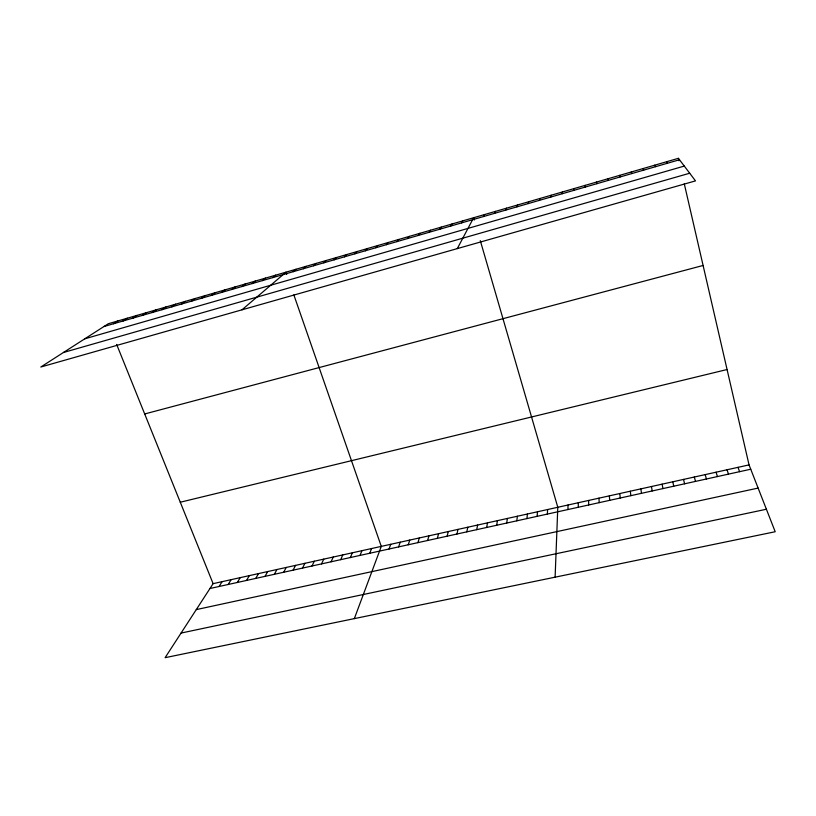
<?xml version="1.0" encoding="UTF-8"?>
<svg xmlns="http://www.w3.org/2000/svg" width="816" height="816" viewBox="0 0 816 816"><rect width="100%" height="100%" fill="white"/><g stroke="black" fill="none" stroke-linecap="round" stroke-linejoin="round"><path stroke-width="1.22" d="M573.719 190.403L573.74 188.68M567.936 509.541L568.018 505.012M555.115 577.167L557.797 507.277L480.298 240.649M547.352 514.08L547.618 509.531M537.122 516.344L537.489 511.775M562.255 193.729L562.397 191.974M526.942 518.588L527.401 514.009M516.814 520.822L517.364 516.242M506.726 523.046L507.358 518.456M550.851 197.033L551.116 195.248M496.679 525.259L497.403 520.659M486.673 527.473L487.499 522.852M476.717 529.666L477.625 525.045M539.509 200.318L539.886 198.512M466.803 531.848L467.803 527.218M456.94 534.031L458.021 529.39M447.117 536.194L448.29 531.542M528.217 203.592L528.707 201.746M437.335 538.356L438.59 533.695M427.594 540.508L428.941 535.826M417.894 542.64L419.322 537.958M408.235 544.772L409.754 540.08M516.977 206.846L517.579 204.979M398.626 546.893L400.217 542.191M389.059 549.005L390.731 544.292M354.338 618.62L381.286 546.394L293.852 294.902M505.798 210.089L506.512 208.192M369.75 553.268L371.596 548.536M360.019 555.41L361.937 550.678M350.329 557.552L352.339 552.809M494.669 213.313L495.506 211.385M340.68 559.674L342.771 554.921M331.072 561.796L333.244 557.032M321.514 563.907L323.758 559.133M483.602 216.515L484.541 214.567M311.998 566.008L314.323 561.224M302.512 568.099L304.919 563.315M293.077 570.18L295.565 565.386M457.297 248.605L473.637 217.729L474.3 220.024M283.682 572.251L286.243 567.446M274.329 574.311L276.961 569.507M265.006 576.371L267.719 571.557M461.621 222.89L462.784 220.881M255.734 578.411L258.519 573.597M246.503 580.451L249.359 575.627M237.303 582.481L240.241 577.646M228.154 584.501L231.163 579.656M450.718 226.052L451.982 224.012M219.035 586.51L222.115 581.655M749.047 464.896L213.109 583.654L165.097 657.686L775.2 531.736L749.047 464.896L684.298 183.875M439.855 229.194L441.232 227.134M429.053 232.325L430.532 230.234M418.302 235.436L419.883 233.325M407.602 238.537L409.285 236.395M396.953 241.628L398.738 239.455M386.356 244.698L388.243 242.505M375.809 247.748L377.798 245.534M365.313 250.798L367.394 248.554M354.868 253.817L357.051 251.552M344.474 256.836L346.749 254.541M334.121 259.835L336.498 257.519M323.83 262.813L326.298 260.477M313.579 265.781L316.139 263.425M303.379 268.739L306.031 266.353M293.219 271.687L295.973 269.27M241.995 309.815L285.957 272.177L286.712 274.349M272.758 277.613L275.686 275.155M262.436 280.602L265.465 278.123M252.175 283.58L255.296 281.081M241.964 286.538L245.167 284.019M231.795 289.486L235.09 286.936M221.677 292.414L225.063 289.843M211.609 295.331L215.087 292.74M201.583 298.238L205.153 295.627M191.617 301.124L195.259 298.493M181.682 304.001L185.416 301.349M171.809 306.867L175.624 304.195M161.966 309.713L165.872 307.02M152.184 312.548L156.162 309.835M142.443 315.374L146.503 312.64M132.743 318.189L136.884 315.435M123.094 320.984L127.316 318.209M113.485 323.768L117.79 320.974M678.412 158.314L108.304 323.728L40.8 367.016L695.497 180.887L678.412 158.314L678.973 160.762M103.918 326.533L679.504 159.752M84.803 338.803L684.287 166.076M63.413 352.512L689.693 173.227M144.687 413.967L703.096 265.465M180.275 502.228L727.076 369.526M209.957 588.509L750.74 469.22M196.279 609.613L758.115 488.08M181.07 633.063L766.408 509.245M666.55 161.762L667.508 163.231M654.738 165.179L655.574 166.688M642.998 168.586L643.702 170.126M116.657 344.434L213.109 583.654M631.309 171.982L631.89 173.553M738.011 467.344L739.582 471.679M727.015 469.781L728.484 474.127M716.071 472.209L717.427 476.564M619.681 175.358L620.14 176.96M705.177 474.616L706.432 478.992M694.345 477.023L695.477 481.409M683.553 479.41L684.583 483.806M672.802 481.797L673.73 486.203M608.114 178.714L608.44 180.346M662.113 484.163L662.939 488.59M651.464 486.52L652.188 490.957M640.866 488.866L641.488 493.323M596.598 182.05L596.812 183.712M630.319 491.212L630.839 495.669M619.823 493.537L620.231 498.005M609.368 495.853L609.685 500.33M585.143 185.375L585.235 187.068M598.964 498.158L599.179 502.656M588.601 500.453L588.713 504.961M578.289 502.738L578.309 507.256"/></g></svg>
